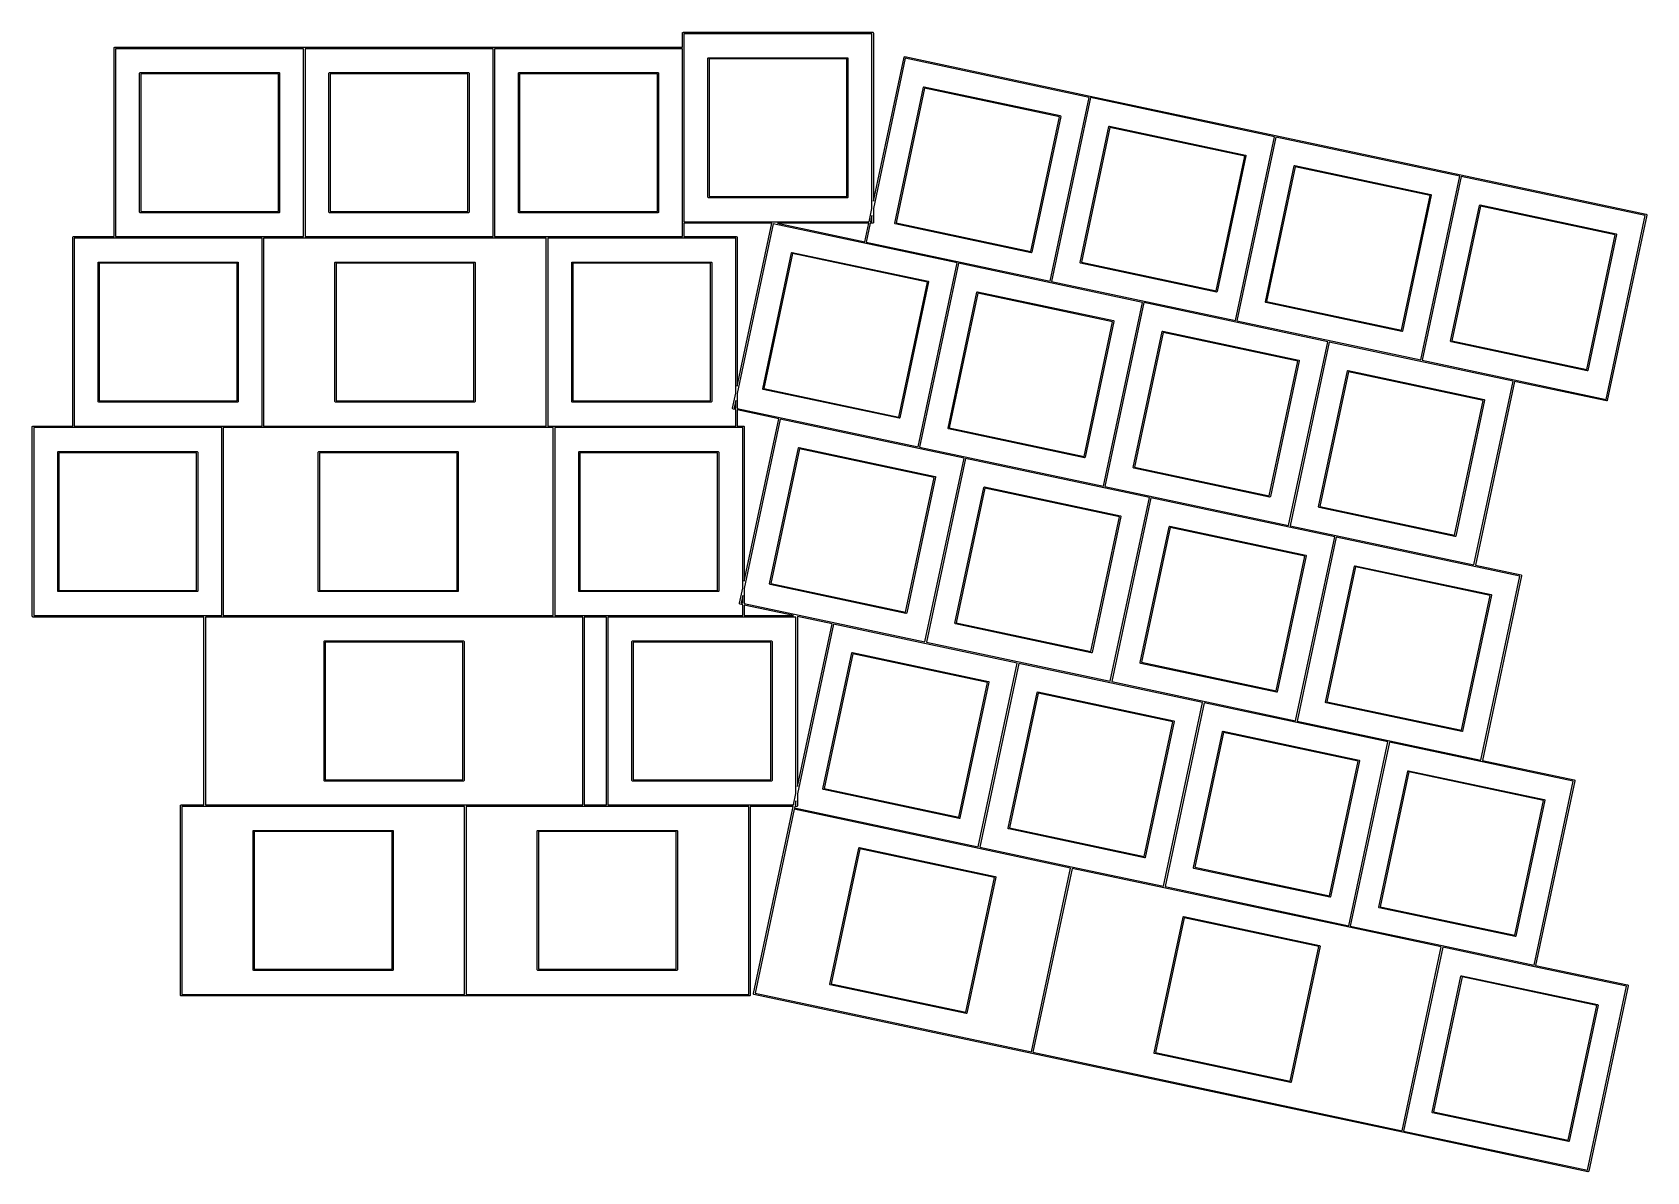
# Model space of a CAD drawing. Extents: x 11 to 426, y -338 to -19.
# Drawn here: x 15.5 to 177.8, y -133.4 to -18.9 of the extents above; entities that cross this region are included whole.
import ezdxf

# ---------------------------------------------------------------- set-up
doc = ezdxf.new("R2010")
doc.units = 0
doc.layers.add('BLACK', color=7, linetype='CONTINUOUS')

msp = doc.modelspace()

# ---------------------------------------------------------------- linework, layer by layer
at = {"layer": 'BLACK', "linetype": 'CONTINUOUS'}
for p, q in [((80.84, -18.9446), (80.8417, -18.9349)), ((80.84, -20.37), (80.84, -18.9446)), ((80.8411, -18.9316), (80.8428, -18.9287)), ((80.8417, -18.9349), (80.8411, -18.9316)), ((80.8428, -18.9287), (80.8445, -18.919)), ((80.8445, -18.919), (80.8571, -18.904)), ((80.8571, -18.904), (80.8668, -18.8872)), ((80.8668, -18.8872), (80.8732, -18.8848)), ((80.8732, -18.8848), (80.8775, -18.8797)), ((80.8775, -18.8797), (80.8967, -18.8763)), ((80.8967, -18.8763), (80.915, -18.8696)), ((80.915, -18.8696), (99.965, -18.8696)), ((80.99, -19.0196), (80.99, -37.9196)), ((99.89, -19.0196), (80.99, -19.0196)), ((99.89, -36.5743), (99.89, -19.0196)), ((99.965, -18.8696), (99.9747, -18.8713)), ((99.9747, -18.8713), (99.978, -18.8708)), ((99.978, -18.8708), (99.9809, -18.8724)), ((99.9809, -18.8724), (99.9907, -18.8741)), ((99.9907, -18.8741), (100.006, -18.8867)), ((100.006, -18.8867), (100.022, -18.8964)), ((100.022, -18.8964), (100.025, -18.9028)), ((100.025, -18.9028), (100.03, -18.9071)), ((100.03, -18.9071), (100.033, -18.9263)), ((100.033, -18.9263), (100.04, -18.9446)), ((100.04, -18.9446), (100.04, -35.8686)), ((23.69, -20.445), (23.6917, -20.4353)), ((23.69, -39.42), (23.69, -20.445)), ((23.6911, -20.432), (23.6928, -20.4291)), ((23.6917, -20.4353), (23.6911, -20.432)), ((23.6928, -20.4291), (23.6945, -20.4194)), ((23.6945, -20.4194), (23.707, -20.4044)), ((23.707, -20.4044), (23.7168, -20.3875)), ((23.7168, -20.3875), (23.7232, -20.3852)), ((23.7232, -20.3852), (23.7275, -20.3801)), ((23.7275, -20.3801), (23.7467, -20.3767)), ((23.7467, -20.3767), (23.765, -20.37)), ((23.765, -20.37), (42.815, -20.37)), ((42.74, -20.52), (23.84, -20.52)), ((23.84, -20.52), (23.84, -39.42)), ((42.74, -39.42), (42.74, -20.52)), ((42.815, -20.37), (42.815, -20.37)), ((42.815, -20.37), (61.865, -20.37)), ((42.89, -20.52), (42.89, -39.42)), ((61.79, -20.52), (42.89, -20.52)), ((61.79, -39.42), (61.79, -20.52)), ((61.865, -20.37), (61.865, -20.37)), ((61.865, -20.37), (80.84, -20.37)), ((61.94, -20.52), (61.94, -39.42)), ((80.84, -20.52), (61.94, -20.52)), ((80.84, -39.42), (80.84, -20.52)), ((83.395, -21.4846), (83.4126, -21.4422)), ((83.395, -35.4546), (83.395, -21.4846)), ((83.4126, -21.4422), (83.455, -21.4246)), ((83.455, -21.4246), (97.425, -21.4246)), ((83.515, -21.5446), (83.515, -35.3946)), ((97.365, -21.5446), (83.515, -21.5446)), ((97.365, -35.3946), (97.365, -21.5446)), ((97.425, -21.4246), (97.4674, -21.4422)), ((97.4674, -21.4422), (97.485, -21.4846)), ((97.485, -21.4846), (97.485, -35.4546)), ((100.04, -35.8686), (103.12, -21.3777)), ((103.251, -21.4822), (100.04, -36.5901)), ((103.12, -21.3777), (103.124, -21.3685)), ((103.124, -21.3652), (103.126, -21.3627)), ((103.124, -21.3685), (103.124, -21.3652)), ((103.126, -21.3627), (103.13, -21.3535)), ((103.13, -21.3535), (103.145, -21.3415)), ((103.145, -21.3415), (103.158, -21.3271)), ((103.158, -21.3271), (103.165, -21.3261)), ((103.165, -21.3261), (103.17, -21.322)), ((103.17, -21.322), (103.19, -21.3226)), ((103.19, -21.3226), (103.209, -21.3199)), ((103.209, -21.3199), (121.843, -25.2806)), ((121.738, -25.4118), (103.251, -21.4822)), ((26.245, -22.985), (26.2626, -22.9426)), ((26.245, -36.955), (26.245, -22.985)), ((26.2626, -22.9426), (26.305, -22.925)), ((26.305, -22.925), (40.275, -22.925)), ((26.365, -23.045), (26.365, -36.895)), ((40.215, -23.045), (26.365, -23.045)), ((40.215, -36.895), (40.215, -23.045)), ((40.275, -22.925), (40.3174, -22.9426)), ((40.3174, -22.9426), (40.335, -22.985)), ((40.335, -22.985), (40.335, -36.955)), ((45.295, -22.985), (45.3126, -22.9426)), ((45.295, -36.955), (45.295, -22.985)), ((45.3126, -22.9426), (45.355, -22.925)), ((45.355, -22.925), (59.325, -22.925)), ((45.415, -23.045), (45.415, -36.895)), ((59.265, -23.045), (45.415, -23.045)), ((59.265, -36.895), (59.265, -23.045)), ((59.325, -22.925), (59.3674, -22.9426)), ((59.3674, -22.9426), (59.385, -22.985)), ((59.385, -22.985), (59.385, -36.955)), ((64.345, -22.985), (64.3626, -22.9426)), ((64.345, -36.955), (64.345, -22.985)), ((64.3626, -22.9426), (64.405, -22.925)), ((64.405, -22.925), (78.375, -22.925)), ((64.465, -23.045), (64.465, -36.895)), ((78.315, -23.045), (64.465, -23.045)), ((78.315, -36.895), (78.315, -23.045)), ((78.375, -22.925), (78.4174, -22.9426)), ((78.4174, -22.9426), (78.435, -22.985)), ((78.435, -22.985), (78.435, -36.955)), ((105.117, -24.3556), (105.162, -24.3472)), ((105.162, -24.3472), (118.827, -27.2517)), ((102.187, -38.0581), (105.091, -24.3934)), ((105.196, -24.477), (102.317, -38.0244)), ((105.091, -24.3934), (105.117, -24.3556)), ((118.743, -27.3566), (105.196, -24.477)), ((117.809, -43.8988), (121.738, -25.4118)), ((121.885, -25.443), (117.955, -43.9299)), ((121.843, -25.2806), (121.843, -25.2806)), ((121.843, -25.2806), (140.477, -29.2414)), ((140.372, -29.3725), (121.885, -25.443)), ((115.864, -40.904), (118.743, -27.3566)), ((118.873, -27.3229), (115.969, -40.9876)), ((118.827, -27.2517), (118.865, -27.2777)), ((118.865, -27.2777), (118.873, -27.3229)), ((120.82, -42.0188), (123.725, -28.3541)), ((123.83, -28.4378), (120.95, -41.9851)), ((123.725, -28.3541), (123.751, -28.3163)), ((123.751, -28.3163), (123.796, -28.3079)), ((123.796, -28.3079), (137.461, -31.2124)), ((137.377, -31.3173), (123.83, -28.4378)), ((136.442, -47.8595), (140.372, -29.3725)), ((140.519, -29.4037), (136.589, -47.8907)), ((140.477, -29.2414), (140.477, -29.2414)), ((140.477, -29.2414), (159.11, -33.2021)), ((159.006, -33.3332), (140.519, -29.4037)), ((134.498, -44.8647), (137.377, -31.3173)), ((137.507, -31.2836), (134.603, -44.9483)), ((137.461, -31.2124), (137.499, -31.2384)), ((137.499, -31.2384), (137.507, -31.2836)), ((139.454, -45.9796), (142.359, -32.3148)), ((142.464, -32.3985), (139.584, -45.9458)), ((142.359, -32.3148), (142.385, -32.277)), ((142.385, -32.277), (142.43, -32.2686)), ((142.43, -32.2686), (156.095, -35.1731)), ((156.011, -35.278), (142.464, -32.3985)), ((155.076, -51.8202), (159.006, -33.3332)), ((159.152, -33.3644), (155.223, -51.8514)), ((159.11, -33.2021), (159.11, -33.2021)), ((159.11, -33.2021), (177.744, -37.1628)), ((177.639, -37.2939), (159.152, -33.3644)), ((83.4126, -35.497), (83.395, -35.4546)), ((83.455, -35.5146), (83.4126, -35.497)), ((97.425, -35.5146), (83.455, -35.5146)), ((83.515, -35.3946), (97.365, -35.3946)), ((97.4674, -35.497), (97.425, -35.5146)), ((97.485, -35.4546), (97.4674, -35.497)), ((153.131, -48.8254), (156.011, -35.278)), ((156.141, -35.2443), (153.236, -48.909)), ((156.095, -35.1731), (156.132, -35.1992)), ((156.132, -35.1992), (156.141, -35.2443)), ((26.2626, -36.9974), (26.245, -36.955)), ((26.305, -37.015), (26.2626, -36.9974)), ((40.275, -37.015), (26.305, -37.015)), ((26.365, -36.895), (40.215, -36.895)), ((40.3174, -36.9974), (40.275, -37.015)), ((40.335, -36.955), (40.3174, -36.9974)), ((45.3126, -36.9974), (45.295, -36.955)), ((45.355, -37.015), (45.3126, -36.9974)), ((59.325, -37.015), (45.355, -37.015)), ((45.415, -36.895), (59.265, -36.895)), ((59.3674, -36.9974), (59.325, -37.015)), ((59.385, -36.955), (59.3674, -36.9974)), ((64.3626, -36.9974), (64.345, -36.955)), ((64.405, -37.015), (64.3626, -36.9974)), ((78.375, -37.015), (64.405, -37.015)), ((64.465, -36.895), (78.315, -36.895)), ((78.4174, -36.9974), (78.375, -37.015)), ((78.435, -36.955), (78.4174, -36.9974)), ((99.6041, -37.9196), (99.89, -36.5743)), ((99.89, -37.2958), (99.7574, -37.9196)), ((99.89, -37.9196), (99.89, -37.2958)), ((100.04, -36.5901), (100.04, -37.9946)), ((158.088, -49.9403), (160.992, -36.2755)), ((161.097, -36.3592), (158.218, -49.9065)), ((160.992, -36.2755), (161.018, -36.2377)), ((161.018, -36.2377), (161.064, -36.2293)), ((161.064, -36.2293), (174.728, -39.1339)), ((174.645, -39.2388), (161.097, -36.3592)), ((173.71, -55.7809), (177.639, -37.2939)), ((177.802, -37.2517), (173.841, -55.8855)), ((177.744, -37.1628), (177.753, -37.1665)), ((177.753, -37.1665), (177.756, -37.1666)), ((177.756, -37.1666), (177.759, -37.1688)), ((177.759, -37.1688), (177.768, -37.1725)), ((177.768, -37.1725), (177.78, -37.1879)), ((177.78, -37.1879), (177.795, -37.2009)), ((177.795, -37.2009), (177.796, -37.2076)), ((177.796, -37.2076), (177.8, -37.213)), ((177.8, -37.213), (177.799, -37.2325)), ((177.799, -37.2325), (177.802, -37.2517)), ((80.99, -37.9196), (99.6041, -37.9196)), ((80.99, -38.0696), (80.99, -39.42)), ((89.8343, -38.0696), (80.99, -38.0696)), ((86.35, -54.4619), (89.8343, -38.0696)), ((89.9736, -38.1356), (86.35, -55.1834)), ((108.461, -42.0651), (89.9736, -38.1356)), ((90.3847, -38.0696), (99.175, -39.938)), ((99.5722, -38.0696), (90.3847, -38.0696)), ((99.175, -39.938), (99.5722, -38.0696)), ((99.7255, -38.0696), (99.3217, -39.9692)), ((99.965, -38.0696), (99.7255, -38.0696)), ((99.7574, -37.9196), (99.89, -37.9196)), ((99.9833, -38.0629), (99.965, -38.0696)), ((100.003, -38.0596), (99.9833, -38.0629)), ((100.007, -38.0544), (100.003, -38.0596)), ((100.013, -38.0521), (100.007, -38.0544)), ((100.023, -38.0352), (100.013, -38.0521)), ((100.035, -38.0203), (100.023, -38.0352)), ((100.037, -38.0105), (100.035, -38.0203)), ((100.039, -38.0076), (100.037, -38.0105)), ((100.04, -37.9946), (100.038, -38.0044)), ((100.038, -38.0044), (100.039, -38.0076)), ((102.195, -38.1033), (102.187, -38.0581)), ((102.233, -38.1293), (102.195, -38.1033)), ((115.898, -41.0338), (102.233, -38.1293)), ((102.317, -38.0244), (115.864, -40.904)), ((19.5275, -39.495), (19.5292, -39.4853)), ((19.5275, -58.47), (19.5275, -39.495)), ((19.5286, -39.482), (19.5303, -39.4791)), ((19.5292, -39.4853), (19.5286, -39.482)), ((19.5303, -39.4791), (19.532, -39.4693)), ((19.532, -39.4693), (19.5445, -39.4544)), ((19.5445, -39.4544), (19.5543, -39.4375)), ((19.5543, -39.4375), (19.5606, -39.4352)), ((19.5606, -39.4352), (19.565, -39.4301)), ((19.565, -39.4301), (19.5842, -39.4267)), ((19.5842, -39.4267), (19.6025, -39.42)), ((19.6025, -39.42), (23.69, -39.42)), ((19.6775, -39.57), (19.6775, -58.47)), ((23.765, -39.57), (19.6775, -39.57)), ((38.5775, -39.57), (23.765, -39.57)), ((23.765, -39.57), (23.765, -39.57)), ((23.84, -39.42), (42.74, -39.42)), ((38.5775, -58.47), (38.5775, -39.57)), ((42.815, -39.57), (38.7275, -39.57)), ((38.7275, -39.57), (38.7275, -58.47)), ((42.815, -39.57), (42.815, -39.57)), ((67.15, -39.57), (42.815, -39.57)), ((42.89, -39.42), (61.79, -39.42)), ((61.94, -39.42), (67.225, -39.42)), ((67.15, -58.47), (67.15, -39.57)), ((67.225, -39.42), (67.225, -39.42)), ((67.225, -39.42), (80.84, -39.42)), ((80.915, -39.57), (67.3025, -39.57)), ((67.3025, -39.57), (67.3025, -58.47)), ((80.915, -39.57), (80.915, -39.57)), ((86.2, -39.57), (80.915, -39.57)), ((80.99, -39.42), (86.275, -39.42)), ((86.2, -55.1676), (86.2, -39.57)), ((86.275, -39.42), (86.2847, -39.4217)), ((86.2847, -39.4217), (86.288, -39.4211)), ((86.288, -39.4211), (86.2909, -39.4228)), ((86.2909, -39.4228), (86.3007, -39.4245)), ((86.3007, -39.4245), (86.3156, -39.437)), ((86.3156, -39.437), (86.3325, -39.4468)), ((86.3325, -39.4468), (86.3348, -39.4531)), ((86.3348, -39.4531), (86.34, -39.4575)), ((86.34, -39.4575), (86.3433, -39.4767)), ((86.3433, -39.4767), (86.35, -39.495)), ((86.35, -39.495), (86.35, -54.4619)), ((99.3217, -39.9692), (117.809, -43.8988)), ((171.765, -52.7861), (174.645, -39.2388)), ((174.774, -39.205), (171.87, -52.8697)), ((174.728, -39.1339), (174.766, -39.1599)), ((174.766, -39.1599), (174.774, -39.205)), ((22.0825, -42.035), (22.1001, -41.9926)), ((22.0825, -56.005), (22.0825, -42.035)), ((22.1001, -41.9926), (22.1425, -41.975)), ((22.1425, -41.975), (36.1125, -41.975)), ((22.2025, -42.095), (22.2025, -55.945)), ((36.0525, -42.095), (22.2025, -42.095)), ((36.0525, -55.945), (36.0525, -42.095)), ((36.1125, -41.975), (36.1549, -41.9926)), ((36.1549, -41.9926), (36.1725, -42.035)), ((36.1725, -42.035), (36.1725, -56.005)), ((45.895, -42.035), (45.9126, -41.9926)), ((45.895, -56.005), (45.895, -42.035)), ((45.9126, -41.9926), (45.955, -41.975)), ((45.955, -41.975), (59.925, -41.975)), ((46.015, -42.095), (46.015, -55.945)), ((59.865, -42.095), (46.015, -42.095)), ((59.865, -55.945), (59.865, -42.095)), ((59.925, -41.975), (59.9674, -41.9926)), ((59.9674, -41.9926), (59.985, -42.035)), ((59.985, -42.035), (59.985, -56.005)), ((69.705, -42.035), (69.7226, -41.9926)), ((69.705, -56.005), (69.705, -42.035)), ((69.7226, -41.9926), (69.765, -41.975)), ((69.765, -41.975), (83.735, -41.975)), ((69.825, -42.095), (69.825, -55.945)), ((83.675, -42.095), (69.825, -42.095)), ((83.675, -55.945), (83.675, -42.095)), ((83.735, -41.975), (83.7774, -41.9926)), ((83.7774, -41.9926), (83.795, -42.035)), ((83.795, -42.035), (83.795, -56.005)), ((88.909, -54.7115), (91.8136, -41.0467)), ((91.9185, -41.1304), (89.0389, -54.6777)), ((91.8136, -41.0467), (91.8396, -41.0089)), ((91.8396, -41.0089), (91.8847, -41.0005)), ((91.8847, -41.0005), (105.549, -43.9051)), ((105.466, -44.01), (91.9185, -41.1304)), ((104.531, -60.5521), (108.461, -42.0651)), ((108.607, -42.0963), (104.678, -60.5833)), ((127.094, -46.0258), (108.607, -42.0963)), ((115.943, -41.0254), (115.898, -41.0338)), ((115.969, -40.9876), (115.943, -41.0254)), ((120.829, -42.064), (120.82, -42.0188)), ((120.867, -42.09), (120.829, -42.064)), ((134.531, -44.9945), (120.867, -42.09)), ((120.95, -41.9851), (134.498, -44.8647)), ((102.586, -57.5573), (105.466, -44.01)), ((105.596, -43.9762), (102.691, -57.6409)), ((105.549, -43.9051), (105.587, -43.9311)), ((105.587, -43.9311), (105.596, -43.9762)), ((107.543, -58.6722), (110.447, -45.0075)), ((110.552, -45.0911), (107.673, -58.6384)), ((110.447, -45.0075), (110.473, -44.9696)), ((110.473, -44.9696), (110.518, -44.9613)), ((110.518, -44.9613), (124.183, -47.8658)), ((124.1, -47.9707), (110.552, -45.0911)), ((117.955, -43.9299), (136.442, -47.8595)), ((134.576, -44.9862), (134.531, -44.9945)), ((134.603, -44.9483), (134.576, -44.9862)), ((123.165, -64.5128), (127.094, -46.0258)), ((127.241, -46.057), (123.312, -64.544)), ((145.728, -49.9866), (127.241, -46.057)), ((139.462, -46.0247), (139.454, -45.9796)), ((139.5, -46.0507), (139.462, -46.0247)), ((153.165, -48.9552), (139.5, -46.0507)), ((139.584, -45.9458), (153.131, -48.8254)), ((121.22, -61.518), (124.1, -47.9707)), ((124.229, -47.9369), (121.325, -61.6017)), ((124.183, -47.8658), (124.221, -47.8918)), ((124.221, -47.8918), (124.229, -47.9369)), ((136.589, -47.8907), (155.076, -51.8202)), ((126.176, -62.6329), (129.081, -48.9682)), ((129.186, -49.0518), (126.306, -62.5992)), ((129.081, -48.9682), (129.107, -48.9303)), ((129.107, -48.9303), (129.152, -48.922)), ((129.152, -48.922), (142.817, -51.8265)), ((142.733, -51.9314), (129.186, -49.0518)), ((141.798, -68.4736), (145.728, -49.9866)), ((145.875, -50.0178), (141.945, -68.5048)), ((164.362, -53.9473), (145.875, -50.0178)), ((153.21, -48.9469), (153.165, -48.9552)), ((153.236, -48.909), (153.21, -48.9469)), ((158.096, -49.9854), (158.088, -49.9403)), ((158.134, -50.0114), (158.096, -49.9854)), ((171.799, -52.916), (158.134, -50.0114)), ((158.218, -49.9065), (171.765, -52.7861)), ((139.854, -65.4788), (142.733, -51.9314)), ((142.863, -51.8977), (139.959, -65.5624)), ((142.817, -51.8265), (142.855, -51.8525)), ((142.855, -51.8525), (142.863, -51.8977)), ((155.223, -51.8514), (173.71, -55.7809)), ((144.81, -66.5936), (147.715, -52.9289)), ((147.82, -53.0126), (144.94, -66.5599)), ((147.715, -52.9289), (147.741, -52.8911)), ((147.741, -52.8911), (147.786, -52.8827)), ((147.786, -52.8827), (161.451, -55.7872)), ((161.367, -55.8921), (147.82, -53.0126)), ((171.844, -52.9076), (171.799, -52.916)), ((171.87, -52.8697), (171.844, -52.9076)), ((85.8818, -56.6647), (86.2, -55.1676)), ((86.35, -55.1834), (86.35, -56.6876)), ((88.9174, -54.7566), (88.909, -54.7115)), ((88.9553, -54.7826), (88.9174, -54.7566)), ((102.62, -57.6872), (88.9553, -54.7826)), ((89.0389, -54.6777), (102.586, -57.5573)), ((160.432, -72.4343), (164.362, -53.9473)), ((164.508, -53.9784), (160.579, -72.4655)), ((173.752, -55.9432), (164.508, -53.9784)), ((22.1001, -56.0474), (22.0825, -56.005)), ((22.1425, -56.065), (22.1001, -56.0474)), ((36.1125, -56.065), (22.1425, -56.065)), ((22.2025, -55.945), (36.0525, -55.945)), ((36.1549, -56.0474), (36.1125, -56.065)), ((36.1725, -56.005), (36.1549, -56.0474)), ((45.9126, -56.0474), (45.895, -56.005)), ((45.955, -56.065), (45.9126, -56.0474)), ((59.925, -56.065), (45.955, -56.065)), ((46.015, -55.945), (59.865, -55.945)), ((59.9674, -56.0474), (59.925, -56.065)), ((59.985, -56.005), (59.9674, -56.0474)), ((69.7226, -56.0474), (69.705, -56.005)), ((69.765, -56.065), (69.7226, -56.0474)), ((83.735, -56.065), (69.765, -56.065)), ((69.825, -55.945), (83.675, -55.945)), ((83.7774, -56.0474), (83.735, -56.065)), ((83.795, -56.005), (83.7774, -56.0474)), ((85.8845, -56.684), (85.8818, -56.6647)), ((85.8838, -56.7035), (85.8845, -56.684)), ((85.888, -56.7088), (85.8838, -56.7035)), ((85.8889, -56.7155), (85.888, -56.7088)), ((85.9034, -56.7286), (85.8889, -56.7155)), ((85.9154, -56.7439), (85.9034, -56.7286)), ((85.9246, -56.7476), (85.9154, -56.7439)), ((85.927, -56.7499), (85.9246, -56.7476)), ((85.9304, -56.75), (85.927, -56.7499)), ((85.9395, -56.7537), (85.9304, -56.75)), ((86.2, -56.8091), (85.9395, -56.7537)), ((86.2, -55.8891), (86.0441, -56.6226)), ((86.0441, -56.6226), (86.2, -56.6557)), ((86.2, -56.6557), (86.2, -55.8891)), ((86.2, -58.47), (86.2, -56.8091)), ((86.35, -56.6876), (104.531, -60.5521)), ((158.487, -69.4395), (161.367, -55.8921)), ((161.497, -55.8584), (158.592, -69.5231)), ((161.451, -55.7872), (161.488, -55.8132)), ((161.488, -55.8132), (161.497, -55.8584)), ((173.771, -55.9405), (173.752, -55.9432)), ((173.791, -55.9412), (173.771, -55.9405)), ((173.796, -55.937), (173.791, -55.9412)), ((173.803, -55.9361), (173.796, -55.937)), ((173.816, -55.9216), (173.803, -55.9361)), ((173.831, -55.9096), (173.816, -55.9216)), ((173.835, -55.9004), (173.831, -55.9096)), ((173.837, -55.898), (173.835, -55.9004)), ((173.841, -55.8855), (173.837, -55.8946)), ((173.837, -55.8946), (173.837, -55.898)), ((90.5246, -57.7283), (86.35, -56.8409)), ((86.35, -56.8409), (86.35, -58.47)), ((87.05, -74.0748), (90.5246, -57.7283)), ((90.6713, -57.7595), (87.05, -74.7963)), ((109.158, -61.689), (90.6713, -57.7595)), ((102.665, -57.6788), (102.62, -57.6872)), ((102.691, -57.6409), (102.665, -57.6788)), ((15.4625, -58.545), (15.4642, -58.5353)), ((15.4625, -77.595), (15.4625, -58.545)), ((15.4636, -58.532), (15.4653, -58.5291)), ((15.4642, -58.5353), (15.4636, -58.532)), ((15.4653, -58.5291), (15.467, -58.5193)), ((15.467, -58.5193), (15.4795, -58.5044)), ((15.4795, -58.5044), (15.4893, -58.4875)), ((15.4893, -58.4875), (15.4957, -58.4852)), ((15.4957, -58.4852), (15.5, -58.48)), ((15.5, -58.48), (15.5192, -58.4767)), ((15.5192, -58.4767), (15.5375, -58.47)), ((15.5375, -58.47), (19.5275, -58.47)), ((15.6125, -58.62), (15.6125, -77.52)), ((19.6025, -58.62), (15.6125, -58.62)), ((34.5125, -58.62), (19.6025, -58.62)), ((19.6025, -58.62), (19.6025, -58.62)), ((19.6775, -58.47), (34.5875, -58.47)), ((34.5125, -77.52), (34.5125, -58.62)), ((34.5875, -58.47), (34.5875, -58.47)), ((34.5875, -58.47), (38.5775, -58.47)), ((67.2275, -58.62), (34.6625, -58.62)), ((34.6625, -58.62), (34.6625, -77.52)), ((38.7275, -58.47), (67.15, -58.47)), ((67.85, -58.62), (67.2275, -58.62)), ((67.2275, -58.62), (67.2275, -58.62)), ((67.3025, -58.47), (86.2, -58.47)), ((67.85, -77.52), (67.85, -58.62)), ((86.9, -58.62), (68, -58.62)), ((68, -58.62), (68, -77.52)), ((86.35, -58.47), (86.975, -58.47)), ((86.9, -74.7805), (86.9, -58.62)), ((86.975, -58.47), (86.9847, -58.4717)), ((86.9847, -58.4717), (86.988, -58.4711)), ((86.988, -58.4711), (86.9909, -58.4728)), ((86.9909, -58.4728), (87.0007, -58.4745)), ((87.0007, -58.4745), (87.0156, -58.487)), ((87.0156, -58.487), (87.0325, -58.4968)), ((87.0325, -58.4968), (87.0348, -58.5032)), ((87.0348, -58.5032), (87.04, -58.5075)), ((87.04, -58.5075), (87.0433, -58.5267)), ((87.0433, -58.5267), (87.05, -58.545)), ((87.05, -58.545), (87.05, -74.0748)), ((107.551, -58.7173), (107.543, -58.6722)), ((107.589, -58.7434), (107.551, -58.7173)), ((121.254, -61.6479), (107.589, -58.7434)), ((107.673, -58.6384), (121.22, -61.518)), ((18.0175, -61.085), (18.0351, -61.0426)), ((18.0175, -75.055), (18.0175, -61.085)), ((18.0351, -61.0426), (18.0775, -61.025)), ((18.0775, -61.025), (32.0475, -61.025)), ((18.1375, -61.145), (18.1375, -74.995)), ((31.9875, -61.145), (18.1375, -61.145)), ((31.9875, -74.995), (31.9875, -61.145)), ((32.0475, -61.025), (32.0899, -61.0426)), ((32.0899, -61.0426), (32.1075, -61.085)), ((32.1075, -61.085), (32.1075, -75.055)), ((44.2112, -61.085), (44.2288, -61.0426)), ((44.2112, -75.055), (44.2112, -61.085)), ((44.2288, -61.0426), (44.2712, -61.025)), ((44.2712, -61.025), (58.2413, -61.025)), ((44.3312, -61.145), (44.3312, -74.995)), ((58.1812, -61.145), (44.3312, -61.145)), ((58.1812, -74.995), (58.1812, -61.145)), ((58.2413, -61.025), (58.2837, -61.0426)), ((58.2837, -61.0426), (58.3012, -61.085)), ((58.3012, -61.085), (58.3012, -75.055)), ((70.405, -61.085), (70.4226, -61.0426)), ((70.405, -75.055), (70.405, -61.085)), ((70.4226, -61.0426), (70.465, -61.025)), ((70.465, -61.025), (84.435, -61.025)), ((70.525, -61.145), (70.525, -74.995)), ((84.375, -61.145), (70.525, -61.145)), ((84.375, -74.995), (84.375, -61.145)), ((84.435, -61.025), (84.4774, -61.0426)), ((84.4774, -61.0426), (84.495, -61.085)), ((84.495, -61.085), (84.495, -75.055)), ((89.6067, -74.3354), (92.5112, -60.6706)), ((92.6161, -60.7543), (89.7366, -74.3016)), ((92.5112, -60.6706), (92.5372, -60.6328)), ((92.5372, -60.6328), (92.5824, -60.6244)), ((92.5824, -60.6244), (106.247, -63.5289)), ((106.163, -63.6338), (92.6161, -60.7543)), ((104.678, -60.5833), (123.165, -64.5128)), ((105.229, -80.176), (109.158, -61.689)), ((121.299, -61.6395), (121.254, -61.6479)), ((121.325, -61.6017), (121.299, -61.6395)), ((109.305, -61.7202), (105.375, -80.2072)), ((127.792, -65.6497), (109.305, -61.7202)), ((126.185, -62.6781), (126.176, -62.6329)), ((126.223, -62.7041), (126.185, -62.6781)), ((139.887, -65.6086), (126.223, -62.7041)), ((126.306, -62.5992), (139.854, -65.4788)), ((103.284, -77.1812), (106.163, -63.6338)), ((106.293, -63.6001), (103.389, -77.2648)), ((106.247, -63.5289), (106.285, -63.555)), ((106.285, -63.555), (106.293, -63.6001)), ((108.24, -78.2961), (111.145, -64.6314)), ((111.25, -64.715), (108.37, -78.2623)), ((111.145, -64.6314), (111.171, -64.5935)), ((111.171, -64.5935), (111.216, -64.5851)), ((111.216, -64.5851), (124.881, -67.4897)), ((124.797, -67.5946), (111.25, -64.715)), ((123.312, -64.544), (141.798, -68.4736)), ((123.862, -84.1367), (127.792, -65.6497)), ((127.939, -65.6809), (124.009, -84.1679)), ((141.841, -68.6359), (127.939, -65.6809)), ((139.933, -65.6002), (139.887, -65.6086)), ((139.959, -65.5624), (139.933, -65.6002)), ((121.918, -81.1419), (124.797, -67.5946)), ((124.927, -67.5608), (122.023, -81.2256)), ((124.881, -67.4897), (124.919, -67.5157)), ((124.919, -67.5157), (124.927, -67.5608)), ((144.819, -66.6388), (144.81, -66.5936)), ((144.856, -66.6648), (144.819, -66.6388)), ((158.521, -69.5693), (144.856, -66.6648)), ((144.94, -66.5599), (158.487, -69.4395)), ((126.874, -82.2568), (129.779, -68.5921)), ((129.884, -68.6757), (127.004, -82.2231)), ((129.779, -68.5921), (129.805, -68.5542)), ((129.805, -68.5542), (129.85, -68.5459)), ((129.85, -68.5459), (143.515, -71.4504)), ((143.431, -71.5553), (129.884, -68.6757)), ((146.426, -69.6105), (141.841, -68.6359)), ((141.841, -68.6359), (141.841, -68.6359)), ((141.945, -68.5048), (146.53, -69.4793)), ((142.496, -88.0974), (146.426, -69.6105)), ((146.572, -69.6417), (142.643, -88.1286)), ((146.53, -69.4793), (146.53, -69.4793)), ((146.53, -69.4793), (160.432, -72.4343)), ((165.059, -73.5712), (146.572, -69.6417)), ((158.566, -69.561), (158.521, -69.5693)), ((158.592, -69.5231), (158.566, -69.561)), ((140.551, -85.1026), (143.431, -71.5553)), ((143.561, -71.5216), (140.656, -85.1863)), ((143.515, -71.4504), (143.552, -71.4764)), ((143.552, -71.4764), (143.561, -71.5216)), ((145.508, -86.2175), (148.412, -72.5528)), ((148.517, -72.6365), (145.638, -86.1838)), ((148.412, -72.5528), (148.438, -72.515)), ((148.438, -72.515), (148.484, -72.5066)), ((148.484, -72.5066), (162.148, -75.4111)), ((162.065, -75.516), (148.517, -72.6365)), ((160.579, -72.4655), (165.164, -73.4401)), ((89.6151, -74.3805), (89.6067, -74.3354)), ((89.6529, -74.4065), (89.6151, -74.3805)), ((103.318, -77.311), (89.6529, -74.4065)), ((89.7366, -74.3016), (103.284, -77.1812)), ((161.13, -92.0582), (165.059, -73.5712)), ((165.222, -73.529), (161.277, -92.0894)), ((165.164, -73.4401), (165.173, -73.4438)), ((165.173, -73.4438), (165.176, -73.4439)), ((165.176, -73.4439), (165.179, -73.4461)), ((165.179, -73.4461), (165.188, -73.4498)), ((165.188, -73.4498), (165.2, -73.4652)), ((165.2, -73.4652), (165.215, -73.4782)), ((165.215, -73.4782), (165.216, -73.4849)), ((165.216, -73.4849), (165.22, -73.4902)), ((165.22, -73.4902), (165.219, -73.5097)), ((165.219, -73.5097), (165.222, -73.529)), ((18.0351, -75.0974), (18.0175, -75.055)), ((18.0775, -75.115), (18.0351, -75.0974)), ((32.0475, -75.115), (18.0775, -75.115)), ((18.1375, -74.995), (31.9875, -74.995)), ((32.0899, -75.0974), (32.0475, -75.115)), ((32.1075, -75.055), (32.0899, -75.0974)), ((44.2288, -75.0974), (44.2112, -75.055)), ((44.2712, -75.115), (44.2288, -75.0974)), ((58.2413, -75.115), (44.2712, -75.115)), ((44.3312, -74.995), (58.1812, -74.995)), ((58.2837, -75.0974), (58.2413, -75.115)), ((58.3012, -75.055), (58.2837, -75.0974)), ((70.4226, -75.0974), (70.405, -75.055)), ((70.465, -75.115), (70.4226, -75.0974)), ((84.435, -75.115), (70.465, -75.115)), ((70.525, -74.995), (84.375, -74.995)), ((84.4774, -75.0974), (84.435, -75.115)), ((84.495, -75.055), (84.4774, -75.0974)), ((86.5794, -76.2886), (86.9, -74.7805)), ((86.5822, -76.3079), (86.5794, -76.2886)), ((86.9, -75.502), (86.7418, -76.2465)), ((86.7418, -76.2465), (86.9, -76.2801)), ((86.9, -76.2801), (86.9, -75.502)), ((87.05, -74.7963), (87.05, -76.312)), ((159.185, -89.0634), (162.065, -75.516)), ((162.194, -75.4823), (159.29, -89.147)), ((162.148, -75.4111), (162.186, -75.4371)), ((162.186, -75.4371), (162.194, -75.4823)), ((15.4692, -77.6133), (15.4625, -77.595)), ((15.4725, -77.6325), (15.4692, -77.6133)), ((15.4777, -77.6368), (15.4725, -77.6325)), ((15.48, -77.6432), (15.4777, -77.6368)), ((15.4969, -77.653), (15.48, -77.6432)), ((15.5118, -77.6655), (15.4969, -77.653)), ((15.5216, -77.6672), (15.5118, -77.6655)), ((15.5245, -77.6689), (15.5216, -77.6672)), ((15.5278, -77.6683), (15.5245, -77.6689)), ((15.5375, -77.67), (15.5278, -77.6683)), ((32.7188, -77.67), (15.5375, -77.67)), ((15.6125, -77.52), (34.5125, -77.52)), ((32.7188, -96.57), (32.7188, -77.67)), ((70.8188, -77.67), (32.8688, -77.67)), ((32.8688, -77.67), (32.8688, -96.57)), ((34.6625, -77.52), (67.85, -77.52)), ((68, -77.52), (86.9, -77.52)), ((70.8188, -96.57), (70.8188, -77.67)), ((70.9688, -77.67), (70.9688, -96.57)), ((73.2, -77.67), (70.9688, -77.67)), ((73.2, -96.57), (73.2, -77.67)), ((73.35, -77.67), (73.35, -96.57)), ((92.25, -77.67), (73.35, -77.67)), ((86.5815, -76.3274), (86.5822, -76.3079)), ((86.5856, -76.3327), (86.5815, -76.3274)), ((86.5866, -76.3394), (86.5856, -76.3327)), ((86.6011, -76.3525), (86.5866, -76.3394)), ((86.6131, -76.3678), (86.6011, -76.3525)), ((86.6222, -76.3715), (86.6131, -76.3678)), ((86.6247, -76.3738), (86.6222, -76.3715)), ((86.628, -76.3739), (86.6247, -76.3738)), ((86.6372, -76.3776), (86.628, -76.3739)), ((86.9, -76.4334), (86.6372, -76.3776)), ((86.9, -77.52), (86.9, -76.4334)), ((87.05, -76.312), (105.229, -80.176)), ((92.0118, -77.52), (87.05, -76.4653)), ((87.05, -76.4653), (87.05, -77.52)), ((87.05, -77.52), (92.0118, -77.52)), ((92.25, -95.4232), (92.25, -77.67)), ((95.8806, -78.3423), (92.4, -77.6025)), ((92.4, -77.6025), (92.4, -94.7175)), ((103.363, -77.3027), (103.318, -77.311)), ((103.389, -77.2648), (103.363, -77.3027)), ((92.4, -94.7175), (95.8806, -78.3423)), ((96.0274, -78.3735), (92.4, -95.439)), ((114.514, -82.3031), (96.0274, -78.3735)), ((108.249, -78.3412), (108.24, -78.2961)), ((108.287, -78.3672), (108.249, -78.3412)), ((121.951, -81.2718), (108.287, -78.3672)), ((108.37, -78.2623), (121.918, -81.1419)), ((44.7988, -80.135), (44.8163, -80.0926)), ((44.7988, -94.105), (44.7988, -80.135)), ((44.8163, -80.0926), (44.8588, -80.075)), ((44.8588, -80.075), (58.8288, -80.075)), ((44.9188, -80.195), (44.9188, -94.045)), ((58.7688, -80.195), (44.9188, -80.195)), ((58.7688, -94.045), (58.7688, -80.195)), ((58.8288, -80.075), (58.8712, -80.0926)), ((58.8712, -80.0926), (58.8888, -80.135)), ((58.8888, -80.135), (58.8888, -94.105)), ((75.755, -80.135), (75.7726, -80.0926)), ((75.755, -94.105), (75.755, -80.135)), ((75.7726, -80.0926), (75.815, -80.075)), ((75.815, -80.075), (89.785, -80.075)), ((75.875, -80.195), (75.875, -94.045)), ((89.725, -80.195), (75.875, -80.195)), ((89.725, -94.045), (89.725, -80.195)), ((89.785, -80.075), (89.8274, -80.0926)), ((89.8274, -80.0926), (89.845, -80.135)), ((89.845, -80.135), (89.845, -94.105)), ((105.375, -80.2072), (123.862, -84.1367)), ((94.9628, -94.9494), (97.8673, -81.2847)), ((97.9722, -81.3683), (95.0926, -94.9157)), ((97.8673, -81.2847), (97.8933, -81.2469)), ((97.8933, -81.2469), (97.9385, -81.2385)), ((97.9385, -81.2385), (111.603, -84.143)), ((111.52, -84.2479), (97.9722, -81.3683)), ((110.585, -100.79), (114.514, -82.3031)), ((114.661, -82.3343), (110.732, -100.821)), ((133.148, -86.2638), (114.661, -82.3343)), ((121.997, -81.2634), (121.951, -81.2718)), ((122.023, -81.2256), (121.997, -81.2634)), ((126.882, -82.302), (126.874, -82.2568)), ((126.92, -82.328), (126.882, -82.302)), ((140.585, -85.2325), (126.92, -82.328)), ((127.004, -82.2231), (140.551, -85.1026)), ((108.64, -97.7953), (111.52, -84.2479)), ((111.649, -84.2142), (108.745, -97.8789)), ((111.603, -84.143), (111.641, -84.169)), ((111.641, -84.169), (111.649, -84.2142)), ((124.009, -84.1679), (142.496, -88.0974)), ((113.596, -98.9102), (116.501, -85.2454)), ((116.606, -85.3291), (113.726, -98.8764)), ((116.501, -85.2454), (116.527, -85.2076)), ((116.527, -85.2076), (116.572, -85.1992)), ((116.572, -85.1992), (130.237, -88.1037)), ((130.153, -88.2086), (116.606, -85.3291)), ((140.63, -85.2241), (140.585, -85.2325)), ((140.656, -85.1863), (140.63, -85.2241)), ((129.219, -104.751), (133.148, -86.2638)), ((133.295, -86.295), (129.365, -104.782)), ((151.782, -90.2245), (133.295, -86.295)), ((145.516, -86.2627), (145.508, -86.2175)), ((145.554, -86.2887), (145.516, -86.2627)), ((159.219, -89.1932), (145.554, -86.2887)), ((145.638, -86.1838), (159.185, -89.0634)), ((127.274, -101.756), (130.153, -88.2086)), ((130.283, -88.1749), (127.379, -101.84)), ((130.237, -88.1037), (130.275, -88.1298)), ((130.275, -88.1298), (130.283, -88.1749)), ((132.23, -102.871), (135.135, -89.2062)), ((135.135, -89.2062), (135.161, -89.1683)), ((135.161, -89.1683), (135.206, -89.1599)), ((135.206, -89.1599), (148.871, -92.0645)), ((142.643, -88.1286), (161.13, -92.0582)), ((159.264, -89.1849), (159.219, -89.1932)), ((159.29, -89.147), (159.264, -89.1849)), ((135.24, -89.2898), (132.36, -102.837)), ((148.787, -92.1694), (135.24, -89.2898)), ((147.852, -108.711), (151.782, -90.2245)), ((151.928, -90.2557), (147.999, -108.743)), ((170.415, -94.1853), (151.928, -90.2557)), ((145.907, -105.717), (148.787, -92.1694)), ((148.917, -92.1356), (146.012, -105.8)), ((148.871, -92.0645), (148.908, -92.0905)), ((148.908, -92.0905), (148.917, -92.1356)), ((161.277, -92.0894), (170.52, -94.0541)), ((44.8163, -94.1474), (44.7988, -94.105)), ((44.8588, -94.165), (44.8163, -94.1474)), ((44.9188, -94.045), (58.7688, -94.045)), ((58.8712, -94.1474), (58.8288, -94.165)), ((58.8888, -94.105), (58.8712, -94.1474)), ((75.7726, -94.1474), (75.755, -94.105)), ((75.815, -94.165), (75.7726, -94.1474)), ((75.875, -94.045), (89.725, -94.045)), ((89.8274, -94.1474), (89.785, -94.165)), ((89.845, -94.105), (89.8274, -94.1474)), ((150.864, -106.832), (153.768, -93.1669)), ((153.873, -93.2505), (150.994, -106.798)), ((153.768, -93.1669), (153.794, -93.129)), ((153.794, -93.129), (153.84, -93.1207)), ((153.84, -93.1207), (167.504, -96.0252)), ((167.421, -96.1301), (153.873, -93.2505)), ((170.578, -94.1431), (166.633, -112.703)), ((170.52, -94.0541), (170.529, -94.0578)), ((170.529, -94.0578), (170.533, -94.0579)), ((170.533, -94.0579), (170.535, -94.0602)), ((170.535, -94.0602), (170.544, -94.0639)), ((170.544, -94.0639), (170.556, -94.0792)), ((170.556, -94.0792), (170.571, -94.0923)), ((170.571, -94.0923), (170.572, -94.099)), ((170.572, -94.099), (170.576, -94.1043)), ((170.576, -94.1043), (170.575, -94.1238)), ((170.575, -94.1238), (170.578, -94.1431)), ((58.8288, -94.165), (44.8588, -94.165)), ((89.785, -94.165), (75.815, -94.165)), ((92.0062, -96.57), (92.25, -95.4232)), ((92.4, -95.439), (92.4, -96.645)), ((94.9712, -94.9946), (94.9628, -94.9494)), ((95.009, -95.0206), (94.9712, -94.9946)), ((108.674, -97.9251), (95.009, -95.0206)), ((95.0926, -94.9157), (108.64, -97.7953)), ((166.486, -112.672), (170.415, -94.1853)), ((30.35, -96.645), (30.3517, -96.6353)), ((30.35, -115.695), (30.35, -96.645)), ((30.3511, -96.632), (30.3528, -96.6291)), ((30.3517, -96.6353), (30.3511, -96.632)), ((30.3528, -96.6291), (30.3545, -96.6193)), ((30.3545, -96.6193), (30.3671, -96.6044)), ((30.3671, -96.6044), (30.3768, -96.5875)), ((30.3768, -96.5875), (30.3832, -96.5852)), ((30.3832, -96.5852), (30.3875, -96.58)), ((30.3875, -96.58), (30.4067, -96.5767)), ((30.4067, -96.5767), (30.425, -96.57)), ((30.425, -96.57), (32.7188, -96.57)), ((30.5, -96.72), (30.5, -115.62)), ((32.7937, -96.72), (30.5, -96.72)), ((32.7938, -96.72), (32.7937, -96.72)), ((58.925, -96.72), (32.7938, -96.72)), ((32.8688, -96.57), (59, -96.57)), ((58.925, -115.62), (58.925, -96.72)), ((59, -96.57), (59, -96.57)), ((59, -96.57), (70.8188, -96.57)), ((59.075, -96.72), (59.075, -115.62)), ((87.5, -96.72), (59.075, -96.72)), ((70.9688, -96.57), (73.2, -96.57)), ((73.35, -96.57), (92.0062, -96.57)), ((87.5, -115.62), (87.5, -96.72)), ((91.9744, -96.72), (87.65, -96.72)), ((87.65, -96.72), (87.65, -115.695)), ((87.9748, -115.536), (91.9355, -96.9027)), ((92.0666, -97.0073), (88.1371, -115.494)), ((91.9355, -96.9026), (91.9744, -96.72)), ((91.9355, -96.9027), (91.9355, -96.9026)), ((110.627, -100.952), (92.0666, -97.0073)), ((92.1277, -96.72), (92.0978, -96.8605)), ((92.0978, -96.8605), (110.585, -100.79)), ((92.325, -96.72), (92.1277, -96.72)), ((92.25, -96.1446), (92.1596, -96.57)), ((92.1596, -96.57), (92.25, -96.57)), ((92.25, -96.57), (92.25, -96.1446)), ((92.3433, -96.7133), (92.325, -96.72)), ((92.3625, -96.71), (92.3433, -96.7133)), ((92.3669, -96.7048), (92.3625, -96.71)), ((92.3732, -96.7025), (92.3669, -96.7048)), ((92.383, -96.6856), (92.3732, -96.7025)), ((92.3955, -96.6707), (92.383, -96.6856)), ((92.3972, -96.6609), (92.3955, -96.6707)), ((92.3989, -96.658), (92.3972, -96.6609)), ((92.4, -96.645), (92.3983, -96.6547)), ((92.3983, -96.6547), (92.3989, -96.658)), ((164.541, -109.677), (167.421, -96.1301)), ((167.551, -96.0964), (164.646, -109.761)), ((167.504, -96.0252), (167.542, -96.0512)), ((167.542, -96.0512), (167.551, -96.0964)), ((108.719, -97.9167), (108.674, -97.9251)), ((108.745, -97.8789), (108.719, -97.9167)), ((113.605, -98.9553), (113.596, -98.9102)), ((113.643, -98.9813), (113.605, -98.9553)), ((127.307, -101.886), (113.643, -98.9813)), ((113.726, -98.8764), (127.274, -101.756)), ((37.6675, -99.185), (37.6851, -99.1426)), ((37.6675, -113.155), (37.6675, -99.185)), ((37.6851, -99.1426), (37.7275, -99.125)), ((37.7275, -99.125), (51.6975, -99.125)), ((37.7875, -99.245), (37.7875, -113.095)), ((51.6375, -99.245), (37.7875, -99.245)), ((51.6375, -113.095), (51.6375, -99.245)), ((51.6975, -99.125), (51.7399, -99.1426)), ((51.7399, -99.1426), (51.7575, -99.185)), ((51.7575, -99.185), (51.7575, -113.155)), ((66.2425, -99.185), (66.2601, -99.1426)), ((66.2425, -113.155), (66.2425, -99.185)), ((66.2601, -99.1426), (66.3025, -99.125)), ((66.3025, -99.125), (80.2725, -99.125)), ((66.3625, -99.245), (66.3625, -113.095)), ((80.2125, -99.245), (66.3625, -99.245)), ((80.2125, -113.095), (80.2125, -99.245)), ((80.2725, -99.125), (80.3149, -99.1426)), ((80.3149, -99.1426), (80.3325, -99.185)), ((80.3325, -99.185), (80.3325, -113.155)), ((95.6605, -114.573), (98.565, -100.909)), ((98.6699, -100.992), (95.7903, -114.54)), ((98.565, -100.909), (98.591, -100.871)), ((98.591, -100.871), (98.6362, -100.862)), ((98.6362, -100.862), (112.301, -103.767)), ((112.217, -103.872), (98.6699, -100.992)), ((119.87, -102.917), (110.627, -100.952)), ((110.627, -100.952), (110.627, -100.952)), ((110.732, -100.821), (119.975, -102.786)), ((127.353, -101.877), (127.307, -101.886)), ((127.379, -101.84), (127.353, -101.877)), ((109.338, -117.419), (112.217, -103.872)), ((112.347, -103.838), (109.443, -117.503)), ((112.301, -103.767), (112.339, -103.793)), ((112.339, -103.793), (112.347, -103.838)), ((115.941, -121.404), (119.87, -102.917)), ((120.017, -102.948), (116.088, -121.435)), ((119.975, -102.786), (119.975, -102.786)), ((119.975, -102.786), (129.219, -104.751)), ((129.261, -104.913), (120.017, -102.948)), ((132.239, -102.916), (132.23, -102.871)), ((132.276, -102.942), (132.239, -102.916)), ((145.941, -105.847), (132.276, -102.942)), ((132.36, -102.837), (145.907, -105.717)), ((147.894, -108.874), (129.261, -104.913)), ((129.261, -104.913), (129.261, -104.913)), ((129.365, -104.782), (147.852, -108.711)), ((145.986, -105.838), (145.941, -105.847)), ((146.012, -105.8), (145.986, -105.838)), ((150.872, -106.877), (150.864, -106.832)), ((150.91, -106.903), (150.872, -106.877)), ((164.575, -109.807), (150.91, -106.903)), ((150.994, -106.798), (164.541, -109.677)), ((128.269, -121.505), (131.174, -107.84)), ((131.279, -107.923), (128.399, -121.471)), ((131.174, -107.84), (131.2, -107.802)), ((131.2, -107.802), (131.245, -107.794)), ((131.245, -107.794), (144.91, -110.698)), ((144.826, -110.803), (131.279, -107.923)), ((147.999, -108.743), (157.242, -110.707)), ((157.138, -110.839), (147.894, -108.874)), ((147.894, -108.874), (147.894, -108.874)), ((164.62, -109.799), (164.575, -109.807)), ((164.646, -109.761), (164.62, -109.799)), ((141.947, -124.35), (144.826, -110.803)), ((144.956, -110.769), (142.052, -124.434)), ((144.91, -110.698), (144.948, -110.724)), ((144.948, -110.724), (144.956, -110.769)), ((153.208, -129.326), (157.138, -110.839)), ((157.285, -110.87), (153.355, -129.357)), ((157.242, -110.707), (157.242, -110.707)), ((157.242, -110.707), (166.486, -112.672)), ((166.528, -112.835), (157.285, -110.87)), ((37.6851, -113.197), (37.6675, -113.155)), ((37.7275, -113.215), (37.6851, -113.197)), ((51.6975, -113.215), (37.7275, -113.215)), ((37.7875, -113.095), (51.6375, -113.095)), ((51.7399, -113.197), (51.6975, -113.215)), ((51.7575, -113.155), (51.7399, -113.197)), ((66.2601, -113.197), (66.2425, -113.155)), ((66.3025, -113.215), (66.2601, -113.197)), ((80.2725, -113.215), (66.3025, -113.215)), ((66.3625, -113.095), (80.2125, -113.095)), ((80.3149, -113.197), (80.2725, -113.215)), ((80.3325, -113.155), (80.3149, -113.197)), ((175.772, -114.799), (166.528, -112.835)), ((166.528, -112.835), (166.528, -112.835)), ((166.633, -112.703), (175.876, -114.668)), ((95.6689, -114.618), (95.6605, -114.573)), ((95.7067, -114.644), (95.6689, -114.618)), ((109.371, -117.549), (95.7067, -114.644)), ((95.7903, -114.54), (109.338, -117.419)), ((156.22, -127.446), (159.125, -113.781)), ((159.229, -113.865), (156.35, -127.412)), ((159.125, -113.781), (159.151, -113.743)), ((159.151, -113.743), (159.196, -113.735)), ((159.196, -113.735), (172.86, -116.639)), ((172.777, -116.744), (159.229, -113.865)), ((171.842, -133.286), (175.772, -114.799)), ((175.934, -114.757), (171.973, -133.391)), ((175.876, -114.668), (175.885, -114.672)), ((175.885, -114.672), (175.889, -114.672)), ((175.889, -114.672), (175.891, -114.674)), ((175.891, -114.674), (175.9, -114.678)), ((175.9, -114.678), (175.912, -114.693)), ((175.912, -114.693), (175.927, -114.706)), ((175.927, -114.706), (175.928, -114.713)), ((175.928, -114.713), (175.932, -114.718)), ((175.932, -114.718), (175.931, -114.738)), ((175.931, -114.738), (175.934, -114.757)), ((30.3567, -115.713), (30.35, -115.695)), ((30.3601, -115.732), (30.3567, -115.713)), ((30.3652, -115.737), (30.3601, -115.732)), ((30.3675, -115.743), (30.3652, -115.737)), ((30.3844, -115.753), (30.3675, -115.743)), ((30.3994, -115.765), (30.3844, -115.753)), ((30.4091, -115.767), (30.3994, -115.765)), ((30.412, -115.769), (30.4091, -115.767)), ((30.4153, -115.768), (30.412, -115.769)), ((30.425, -115.77), (30.4153, -115.768)), ((59, -115.77), (30.425, -115.77)), ((30.5, -115.62), (58.925, -115.62)), ((87.575, -115.77), (59, -115.77)), ((59, -115.77), (59, -115.77)), ((59.075, -115.62), (87.5, -115.62)), ((87.5933, -115.763), (87.575, -115.77)), ((87.6125, -115.76), (87.5933, -115.763)), ((87.6169, -115.755), (87.6125, -115.76)), ((87.6232, -115.752), (87.6169, -115.755)), ((87.633, -115.736), (87.6232, -115.752)), ((87.6455, -115.721), (87.633, -115.736)), ((87.6472, -115.711), (87.6455, -115.721)), ((87.6489, -115.708), (87.6472, -115.711)), ((87.65, -115.695), (87.6483, -115.705)), ((87.6483, -115.705), (87.6489, -115.708)), ((87.9775, -115.556), (87.9748, -115.536)), ((87.9768, -115.575), (87.9775, -115.556)), ((87.981, -115.581), (87.9768, -115.575)), ((87.9819, -115.587), (87.981, -115.581)), ((87.9964, -115.6), (87.9819, -115.587)), ((88.0084, -115.616), (87.9964, -115.6)), ((88.0176, -115.619), (88.0084, -115.616)), ((88.0201, -115.622), (88.0176, -115.619)), ((88.0234, -115.622), (88.0201, -115.622)), ((88.0326, -115.625), (88.0234, -115.622)), ((115.983, -121.566), (88.0326, -115.625)), ((88.1371, -115.494), (115.941, -121.404)), ((169.897, -130.291), (172.777, -116.744)), ((172.907, -116.71), (170.002, -130.375)), ((172.86, -116.639), (172.898, -116.665)), ((172.898, -116.665), (172.907, -116.71)), ((109.417, -117.541), (109.371, -117.549)), ((109.443, -117.503), (109.417, -117.541)), ((153.251, -129.488), (115.983, -121.566)), ((115.983, -121.566), (115.983, -121.566)), ((116.088, -121.435), (153.208, -129.326)), ((128.278, -121.55), (128.269, -121.505)), ((128.316, -121.576), (128.278, -121.55)), ((141.98, -124.48), (128.316, -121.576)), ((128.399, -121.471), (141.947, -124.35)), ((142.026, -124.472), (141.98, -124.48)), ((142.052, -124.434), (142.026, -124.472)), ((156.228, -127.491), (156.22, -127.446)), ((156.266, -127.517), (156.228, -127.491)), ((169.931, -130.421), (156.266, -127.517)), ((156.35, -127.412), (169.897, -130.291)), ((171.884, -133.449), (153.251, -129.488)), ((153.251, -129.488), (153.251, -129.488)), ((153.355, -129.357), (171.842, -133.286)), ((169.976, -130.413), (169.931, -130.421)), ((170.002, -130.375), (169.976, -130.413)), ((171.904, -133.446), (171.884, -133.449)), ((171.923, -133.447), (171.904, -133.446)), ((171.928, -133.442), (171.923, -133.447)), ((171.935, -133.441), (171.928, -133.442)), ((171.948, -133.427), (171.935, -133.441)), ((171.963, -133.415), (171.948, -133.427)), ((171.967, -133.406), (171.963, -133.415)), ((171.969, -133.403), (171.967, -133.406)), ((171.97, -133.4), (171.969, -133.403)), ((171.973, -133.391), (171.97, -133.4))]:
    msp.add_line(p, q, dxfattribs=at)

doc.saveas('drawing.dxf')
